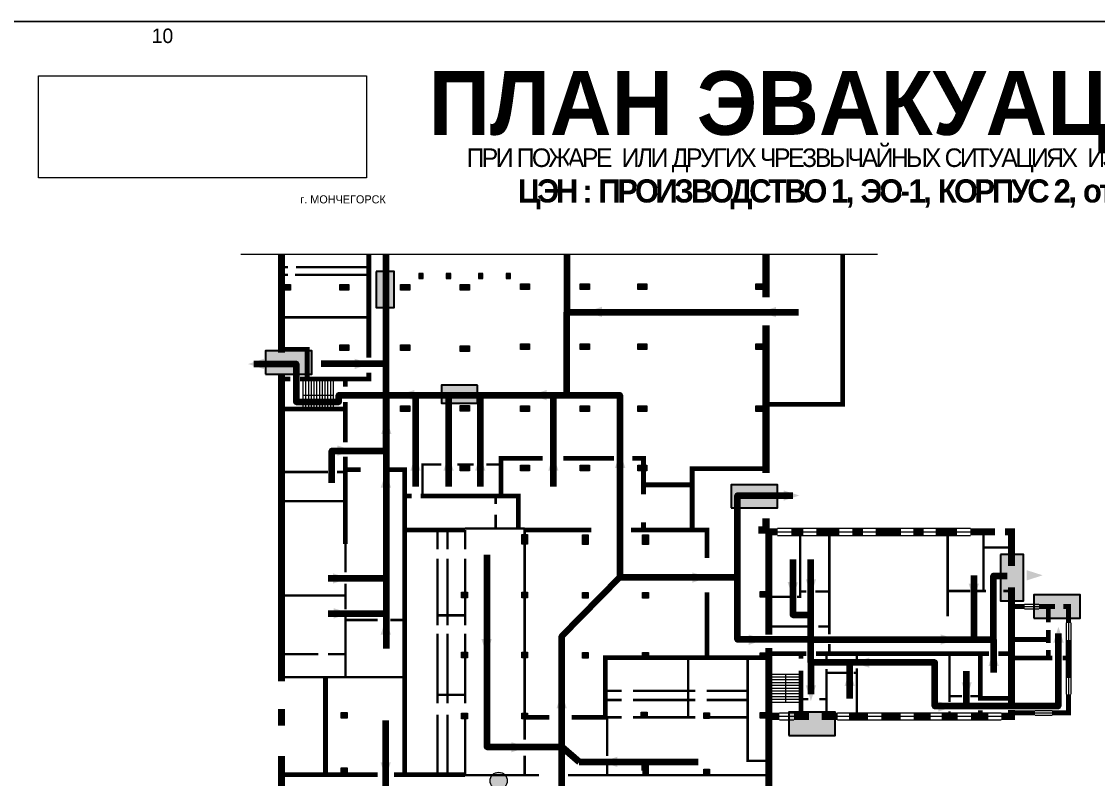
# Model space of a CAD drawing. Header units: millimetres. Extents: x 13810 to 67229, y 12374 to 21950.
# Drawn here: x 38777.9 to 39149.1, y 13892.8 to 14154.1 of the extents above; entities that cross this region are included whole.
import ezdxf

# ---------------------------------------------------------------- set-up
doc = ezdxf.new("R2010")
doc.units = ezdxf.units.MM
doc.layers.add('План_Штампы', color=7, linetype='Continuous')
doc.styles.add('обычный', font='arial.ttf')
picture_1 = doc.add_image_def('image1.jpg', size_in_pixel=(337, 105))

# ---------------------------------------------------------------- blocks, each defined once
blk = doc.blocks.new('A$C32E8229D')
at = {"true_color": 0xffffff}
blk.add_hatch(color=7, dxfattribs=at).paths.add_polyline_path([(0, 0), (0, -8), (16, -8), (16, 0)])
h = blk.add_hatch(color=126)
h.paths.add_polyline_path([(0.2, -0.2), (15.8, -0.2), (15.8, -7.8), (0.2, -7.8)])
h.paths.add_polyline_path([(13.49, -2.05), (12.08, -2.05), (11.37, -2.63, 0.162397), (11.29, -2.84), (11.29, -3.63), (10.35, -3.63), (10.35, -4.05), (11.68, -4.05), (11.68, -3.48), (12.26, -4.28), (11.29, -5.1), (11.29, -6.78), (11.85, -6.78), (11.85, -5.44), (12.8, -4.64), (12.8, -5.94), (14.46, -5.94), (14.46, -5.39), (13.45, -5.39), (13.45, -3.97), (12.46, -2.59), (13.15, -2.59), (13.69, -3.34), (14.18, -3)], flags=16)
h.paths.add_polyline_path([(10.74, -1.82, 1), (11.8, -1.82, 1)], flags=16)
h.paths.add_polyline_path([(9.39, -3.59), (5.99, -3.59), (6.56, -3.03), (5.91, -3.03), (5.1, -3.83), (5.91, -4.64), (6.56, -4.64), (5.99, -4.09), (9.39, -4.09)], flags=16)
h.paths.add_polyline_path([(4.29, -1.08), (1.72, -1.08), (1.72, -6.6), (4.29, -6.6)], flags=16)
at = {"color": 126}
blk.add_lwpolyline([(16, -8), (0, -8), (0, 0), (16, 0)], close=True, dxfattribs=at)
blk = doc.blocks.new('A$C7B8C2D5B')
at = {"lineweight": 0}
h = blk.add_hatch(color=5, dxfattribs=at)
h.dxf.hatch_style = 1
h.paths.add_polyline_path([(1.4, -3.02, 1), (-2.11, -3.02, 1)])
at = {"color": 5, "lineweight": 0}
blk.add_circle((-0.36, -3.02), 1.75, dxfattribs=at)
blk = doc.blocks.new('A$C7B4425F7')
at = {"true_color": 0xffffff}
blk.add_hatch(color=7, dxfattribs=at).paths.add_polyline_path([(0, 0), (-16, 0), (-16, -8), (0, -8)])
h = blk.add_hatch(color=126)
h.paths.add_polyline_path([(-0.2, -0.2), (-15.8, -0.2), (-15.8, -7.8), (-0.2, -7.8)])
h.paths.add_polyline_path([(-11.76, -2.03), (-11.76, -3.66), (-11.17, -3.66, -0.568275), (-11.17, -6.18), (-12.58, -6.18), (-12.58, -2.03)], flags=16)
h.paths.add_polyline_path([(-13.33, -4.12, -0.495768), (-13.59, -6.18), (-15.03, -6.18), (-15.03, -2.03), (-13.59, -2.03, -0.487973)], flags=16)
h.paths.add_polyline_path([(-10.25, -2.03), (-9.48, -2.03), (-9.48, -6.18), (-10.25, -6.18)], flags=16)
h.paths.add_polyline_path([(-13.84, -3.69), (-14.24, -3.69), (-14.24, -3.03), (-13.9, -3.03, -0.692621)], flags=0)
h.paths.add_polyline_path([(-9.15, -2.03), (-8.4, -2.03), (-8.04, -3.07), (-7.68, -2.03), (-6.93, -2.03), (-7.64, -4.1), (-6.93, -6.18), (-7.68, -6.18), (-8.04, -5.14), (-8.4, -6.18), (-9.15, -6.18), (-8.44, -4.1)], flags=16)
h.paths.add_polyline_path([(-11.76, -4.46), (-11.42, -4.46, -0.692621), (-11.36, -5.12), (-11.76, -5.12)], flags=0)
h.paths.add_polyline_path([(-13.9, -5.2), (-14.24, -5.2), (-14.24, -4.55), (-13.84, -4.55, -0.708038)], flags=0)
edge = h.paths.add_edge_path(flags=16)
edge.add_ellipse((-5.51, -4.08), major_axis=(0, 2.05), ratio=0.586184, start_angle=0, end_angle=360)
edge = h.paths.add_edge_path(flags=0)
edge.add_ellipse((-5.51, -4.08), major_axis=(0, 1.14), ratio=0.454828, start_angle=0, end_angle=360)
h.paths.add_polyline_path([(-4.13, -4.96, 0.377264), (-3.48, -4.52, 0.0555), (-3.16, -2.03), (-1.66, -2.03), (-1.66, -4.96), (-0.96, -4.96), (-0.96, -7.01), (-1.75, -7.01), (-1.75, -6.18), (-3.3, -6.18), (-3.3, -7.02), (-4.13, -7.02)], flags=16)
h.paths.add_polyline_path([(-2.73, -2.91), (-2.28, -2.91), (-2.28, -4.96), (-3.05, -4.96, 0.079136)], flags=0)
at = {"color": 126}
blk.add_lwpolyline([(-16, -8), (0, -8), (0, 0), (-16, 0)], close=True, dxfattribs=at)

msp = doc.modelspace()

# ---------------------------------------------------------------- hatches: boundary and pattern name
at = {"lineweight": 0}
h = msp.add_hatch(color=256, dxfattribs=at)
h.dxf.hatch_style = 1
h.paths.add_polyline_path([(38914.94, 14065.36), (38916.48, 14065.36), (38916.48, 14067.02), (38914.94, 14067.02)])
h = msp.add_hatch(color=256, dxfattribs=at)
h.dxf.hatch_style = 1
h.paths.add_polyline_path([(38924.43, 14065.36), (38925.98, 14065.36), (38925.98, 14067.02), (38924.43, 14067.02)])
h = msp.add_hatch(color=256, dxfattribs=at)
h.dxf.hatch_style = 1
h.paths.add_polyline_path([(38935.54, 14065.36), (38937.09, 14065.36), (38937.09, 14067.02), (38935.54, 14067.02)])
h = msp.add_hatch(color=256, dxfattribs=at)
h.dxf.hatch_style = 1
h.paths.add_polyline_path([(38945.04, 14065.36), (38946.59, 14065.36), (38946.59, 14067.02), (38945.04, 14067.02)])
h = msp.add_hatch(color=256, dxfattribs=at)
h.dxf.hatch_style = 1
h.paths.add_polyline_path([(38870.73, 14061.31), (38870.73, 14063.27), (38867.58, 14063.27), (38867.58, 14061.31)])
h = msp.add_hatch(color=256, dxfattribs=at)
h.dxf.hatch_style = 1
h.paths.add_polyline_path([(38890.85, 14061.31), (38890.85, 14063.27), (38887.7, 14063.27), (38887.7, 14061.31)])
h = msp.add_hatch(color=256, dxfattribs=at)
h.dxf.hatch_style = 1
h.paths.add_polyline_path([(38911.81, 14061.31), (38911.81, 14063.27), (38908.66, 14063.27), (38908.66, 14061.31)])
h = msp.add_hatch(color=256, dxfattribs=at)
h.dxf.hatch_style = 1
h.paths.add_polyline_path([(38932.39, 14061.31), (38932.39, 14063.27), (38929.24, 14063.27), (38929.24, 14061.31)])
h = msp.add_hatch(color=256, dxfattribs=at)
h.dxf.hatch_style = 1
h.paths.add_polyline_path([(38953.18, 14061.57), (38953.18, 14063.53), (38950.03, 14063.53), (38950.03, 14061.57)])
h = msp.add_hatch(color=256, dxfattribs=at)
h.dxf.hatch_style = 1
h.paths.add_polyline_path([(38973.78, 14061.57), (38973.78, 14063.53), (38970.62, 14063.53), (38970.62, 14061.57)])
h = msp.add_hatch(color=256, dxfattribs=at)
h.dxf.hatch_style = 1
h.paths.add_polyline_path([(38993.63, 14061.57), (38993.63, 14063.53), (38990.48, 14063.53), (38990.48, 14061.57)])
h = msp.add_hatch(color=256, dxfattribs=at)
h.dxf.hatch_style = 1
h.paths.add_polyline_path([(39034.37, 14061.57), (39034.37, 14063.53), (39031.22, 14063.53), (39031.22, 14061.57)])
h = msp.add_hatch(color=256, dxfattribs=at)
h.dxf.hatch_style = 1
h.paths.add_polyline_path([(38890.85, 14040.44), (38890.85, 14042.41), (38887.7, 14042.41), (38887.7, 14040.44)])
h = msp.add_hatch(color=256, dxfattribs=at)
h.dxf.hatch_style = 1
h.paths.add_polyline_path([(38911.81, 14040.44), (38911.81, 14042.41), (38908.66, 14042.41), (38908.66, 14040.44)])
h = msp.add_hatch(color=256, dxfattribs=at)
h.dxf.hatch_style = 1
h.paths.add_polyline_path([(38932.39, 14040.2), (38932.39, 14042.16), (38929.24, 14042.16), (38929.24, 14040.2)])
h = msp.add_hatch(color=256, dxfattribs=at)
h.dxf.hatch_style = 1
h.paths.add_polyline_path([(38953.18, 14040.86), (38953.18, 14042.83), (38950.03, 14042.83), (38950.03, 14040.86)])
h = msp.add_hatch(color=256, dxfattribs=at)
h.dxf.hatch_style = 1
h.paths.add_polyline_path([(38973.78, 14040.86), (38973.78, 14042.83), (38970.62, 14042.83), (38970.62, 14040.86)])
h = msp.add_hatch(color=256, dxfattribs=at)
h.dxf.hatch_style = 1
h.paths.add_polyline_path([(38993.63, 14040.86), (38993.63, 14042.83), (38990.48, 14042.83), (38990.48, 14040.86)])
h = msp.add_hatch(color=256, dxfattribs=at)
h.dxf.hatch_style = 1
h.paths.add_polyline_path([(39034.37, 14040.86), (39034.37, 14042.83), (39031.22, 14042.83), (39031.22, 14040.86)])
h = msp.add_hatch(color=256, dxfattribs=at)
h.dxf.hatch_style = 1
h.paths.add_polyline_path([(38911.81, 14019.4), (38911.81, 14021.37), (38908.66, 14021.37), (38908.66, 14019.4)])
h = msp.add_hatch(color=256, dxfattribs=at)
h.dxf.hatch_style = 1
h.paths.add_polyline_path([(38932.39, 14019.57), (38932.39, 14021.54), (38929.24, 14021.54), (38929.24, 14019.57)])
h = msp.add_hatch(color=256, dxfattribs=at)
h.dxf.hatch_style = 1
h.paths.add_polyline_path([(38953.18, 14019.4), (38953.18, 14021.37), (38950.03, 14021.37), (38950.03, 14019.4)])
h = msp.add_hatch(color=256, dxfattribs=at)
h.dxf.hatch_style = 1
h.paths.add_polyline_path([(38973.78, 14019.4), (38973.78, 14021.37), (38970.62, 14021.37), (38970.62, 14019.4)])
h = msp.add_hatch(color=256, dxfattribs=at)
h.dxf.hatch_style = 1
h.paths.add_polyline_path([(38993.63, 14019.4), (38993.63, 14021.37), (38990.48, 14021.37), (38990.48, 14019.4)])
h = msp.add_hatch(color=256, dxfattribs=at)
h.dxf.hatch_style = 1
h.paths.add_polyline_path([(39034.37, 14019.4), (39034.37, 14021.37), (39031.22, 14021.37), (39031.22, 14019.4)])
h = msp.add_hatch(color=256, dxfattribs=at)
h.dxf.hatch_style = 1
h.paths.add_polyline_path([(38932.39, 13998.93), (38932.39, 14000.89), (38929.24, 14000.89), (38929.24, 13998.93)])
h = msp.add_hatch(color=256, dxfattribs=at)
h.dxf.hatch_style = 1
h.paths.add_polyline_path([(38953.18, 13998.93), (38953.18, 14000.89), (38950.03, 14000.89), (38950.03, 13998.93)])
h = msp.add_hatch(color=256, dxfattribs=at)
h.dxf.hatch_style = 1
h.paths.add_polyline_path([(38973.78, 13998.93), (38973.78, 14000.89), (38970.62, 14000.89), (38970.62, 13998.93)])
h = msp.add_hatch(color=256, dxfattribs=at)
h.dxf.hatch_style = 1
h.paths.add_polyline_path([(38993.63, 13998.93), (38993.63, 14000.89), (38990.48, 14000.89), (38990.48, 13998.93)])
h = msp.add_hatch(color=256, dxfattribs=at)
h.dxf.hatch_style = 1
h.paths.add_polyline_path([(38952.48, 13976.93), (38950.44, 13976.93), (38950.44, 13973.68), (38952.48, 13973.68)])
h = msp.add_hatch(color=256, dxfattribs=at)
h.dxf.hatch_style = 1
h.paths.add_polyline_path([(38973.42, 13976.84), (38971.38, 13976.84), (38971.38, 13973.58), (38973.42, 13973.58)])
h = msp.add_hatch(color=256, dxfattribs=at)
h.dxf.hatch_style = 1
h.paths.add_polyline_path([(38994.15, 13976.84), (38992.11, 13976.84), (38992.11, 13973.58), (38994.15, 13973.58)])
h = msp.add_hatch(color=256, dxfattribs=at)
h.dxf.hatch_style = 1
h.paths.add_polyline_path([(38931.75, 13957.04), (38929.71, 13957.04), (38929.71, 13955.08), (38931.75, 13955.08)])
h = msp.add_hatch(color=256, dxfattribs=at)
h.dxf.hatch_style = 1
h.paths.add_polyline_path([(38952.48, 13957.04), (38950.44, 13957.04), (38950.44, 13955.08), (38952.48, 13955.08)])
h = msp.add_hatch(color=256, dxfattribs=at)
h.dxf.hatch_style = 1
h.paths.add_polyline_path([(38973.42, 13956.95), (38971.38, 13956.95), (38971.38, 13954.98), (38973.42, 13954.98)])
h = msp.add_hatch(color=256, dxfattribs=at)
h.dxf.hatch_style = 1
h.paths.add_polyline_path([(38994.15, 13956.95), (38992.11, 13956.95), (38992.11, 13954.98), (38994.15, 13954.98)])
h = msp.add_hatch(color=256, dxfattribs=at)
h.dxf.hatch_style = 1
h.paths.add_polyline_path([(39034.76, 13957.28), (39032.71, 13957.28), (39032.71, 13955.31), (39034.76, 13955.31)])
h = msp.add_hatch(color=256, dxfattribs=at)
h.dxf.hatch_style = 1
h.paths.add_polyline_path([(38931.75, 13936.38), (38929.71, 13936.38), (38929.71, 13934.42), (38931.75, 13934.42)])
h = msp.add_hatch(color=256, dxfattribs=at)
h.dxf.hatch_style = 1
h.paths.add_polyline_path([(38952.48, 13936.38), (38950.44, 13936.38), (38950.44, 13934.42), (38952.48, 13934.42)])
h = msp.add_hatch(color=256, dxfattribs=at)
h.dxf.hatch_style = 1
h.paths.add_polyline_path([(38973.42, 13936.29), (38971.38, 13936.29), (38971.38, 13934.32), (38973.42, 13934.32)])
h = msp.add_hatch(color=256, dxfattribs=at)
h.dxf.hatch_style = 1
h.paths.add_polyline_path([(38994.15, 13936.29), (38992.11, 13936.29), (38992.11, 13934.32), (38994.15, 13934.32)])
h = msp.add_hatch(color=256, dxfattribs=at)
h.dxf.hatch_style = 1
h.paths.add_polyline_path([(39034.76, 13936.16), (39032.71, 13936.16), (39032.71, 13934.2), (39034.76, 13934.2)])
h = msp.add_hatch(color=256, dxfattribs=at)
h.dxf.hatch_style = 1
h.paths.add_polyline_path([(38890.22, 13915.54), (38888.17, 13915.54), (38888.17, 13913.58), (38890.22, 13913.58)])
h = msp.add_hatch(color=256, dxfattribs=at)
h.dxf.hatch_style = 1
h.paths.add_polyline_path([(38931.75, 13915.34), (38929.71, 13915.34), (38929.71, 13913.38), (38931.75, 13913.38)])
h = msp.add_hatch(color=256, dxfattribs=at)
h.dxf.hatch_style = 1
h.paths.add_polyline_path([(38952.48, 13915.34), (38950.44, 13915.34), (38950.44, 13913.38), (38952.48, 13913.38)])
h = msp.add_hatch(color=256, dxfattribs=at)
h.dxf.hatch_style = 1
h.paths.add_polyline_path([(38993.75, 13915.61), (38991.7, 13915.61), (38991.7, 13913.64), (38993.75, 13913.64)])
h = msp.add_hatch(color=256, dxfattribs=at)
h.dxf.hatch_style = 1
h.paths.add_polyline_path([(39015.27, 13915.42), (39013.23, 13915.42), (39013.23, 13913.46), (39015.27, 13913.46)])
h = msp.add_hatch(color=256, dxfattribs=at)
h.dxf.hatch_style = 1
h.paths.add_polyline_path([(39034.76, 13915.54), (39032.71, 13915.54), (39032.71, 13913.58), (39034.76, 13913.58)])
h = msp.add_hatch(color=256, dxfattribs=at)
h.dxf.hatch_style = 1
h.paths.add_polyline_path([(38890.22, 13896.42), (38888.17, 13896.42), (38888.17, 13894.45), (38890.22, 13894.45)])
h = msp.add_hatch(color=256, dxfattribs=at)
h.dxf.hatch_style = 1
h.paths.add_polyline_path([(38994.07, 13897.45), (38992.03, 13897.45), (38992.03, 13893.92), (38994.07, 13893.92)])
h = msp.add_hatch(color=256, dxfattribs=at)
h.dxf.hatch_style = 1
h.paths.add_polyline_path([(39015.27, 13896.03), (39013.23, 13896.03), (39013.23, 13894.07), (39015.27, 13894.07)])

# ---------------------------------------------------------------- linework, layer by layer
at = {"color": 126, "lineweight": 0, "true_color": 0x008754}
for points in [[(38762.27, 14549.05), (39362.27, 14549.05), (39362.27, 14154.05), (38762.27, 14154.05)], [(38762.27, 14154.05), (39362.27, 14154.05), (39362.27, 13759.05), (38762.27, 13759.05)], [(38762.27, 14154.05), (39362.27, 14154.05), (39362.27, 13759.05), (38762.27, 13759.05)], [(38762.27, 14154.05), (39362.27, 14154.05), (39362.27, 13759.05), (38762.27, 13759.05)], [(38762.27, 14154.05), (39362.27, 14154.05), (39362.27, 13759.05), (38762.27, 13759.05)]]:
    msp.add_lwpolyline(points, close=True, dxfattribs=at)
at = {"lineweight": 0}
for points in [[(38853.55, 14073.71), (39073.24, 14073.71)], [(38914.94, 14067.02), (38914.94, 14065.36), (38916.48, 14065.36), (38916.48, 14067.02), (38914.94, 14067.02)], [(38924.43, 14067.02), (38924.43, 14065.36), (38925.98, 14065.36), (38925.98, 14067.02), (38924.43, 14067.02)], [(38935.54, 14067.02), (38935.54, 14065.36), (38937.09, 14065.36), (38937.09, 14067.02), (38935.54, 14067.02)], [(38945.04, 14067.02), (38945.04, 14065.36), (38946.59, 14065.36), (38946.59, 14067.02), (38945.04, 14067.02)], [(38867.58, 14061.31), (38867.58, 14063.27), (38870.73, 14063.27), (38870.73, 14061.31), (38867.58, 14061.31)], [(38887.7, 14061.31), (38887.7, 14063.27), (38890.85, 14063.27), (38890.85, 14061.31), (38887.7, 14061.31)], [(38908.66, 14061.31), (38908.66, 14063.27), (38911.81, 14063.27), (38911.81, 14061.31), (38908.66, 14061.31)], [(38929.24, 14061.31), (38929.24, 14063.27), (38932.39, 14063.27), (38932.39, 14061.31), (38929.24, 14061.31)], [(38950.03, 14061.57), (38950.03, 14063.53), (38953.18, 14063.53), (38953.18, 14061.57), (38950.03, 14061.57)], [(38970.62, 14061.57), (38970.62, 14063.53), (38973.78, 14063.53), (38973.78, 14061.57), (38970.62, 14061.57)], [(38990.48, 14061.57), (38990.48, 14063.53), (38993.63, 14063.53), (38993.63, 14061.57), (38990.48, 14061.57)], [(39031.22, 14061.57), (39031.22, 14063.53), (39034.37, 14063.53), (39034.37, 14061.57), (39031.22, 14061.57)], [(38887.7, 14040.44), (38887.7, 14042.41), (38890.85, 14042.41), (38890.85, 14040.44), (38887.7, 14040.44)], [(38908.66, 14040.44), (38908.66, 14042.41), (38911.81, 14042.41), (38911.81, 14040.44), (38908.66, 14040.44)], [(38929.24, 14040.2), (38929.24, 14042.16), (38932.39, 14042.16), (38932.39, 14040.2), (38929.24, 14040.2)], [(38950.03, 14040.86), (38950.03, 14042.83), (38953.18, 14042.83), (38953.18, 14040.86), (38950.03, 14040.86)], [(38970.62, 14040.86), (38970.62, 14042.83), (38973.78, 14042.83), (38973.78, 14040.86), (38970.62, 14040.86)], [(38990.48, 14040.86), (38990.48, 14042.83), (38993.63, 14042.83), (38993.63, 14040.86), (38990.48, 14040.86)], [(39031.22, 14040.86), (39031.22, 14042.83), (39034.37, 14042.83), (39034.37, 14040.86), (39031.22, 14040.86)], [(38874.95, 14030.64), (38874.95, 14019.99)], [(38875.9, 14030.64), (38875.9, 14019.99)], [(38875.9, 14030.64), (38875.9, 14019.99)], [(38876.85, 14030.64), (38876.85, 14019.99)], [(38876.85, 14030.64), (38876.85, 14019.99)], [(38877.8, 14030.64), (38877.8, 14019.99)], [(38877.8, 14030.64), (38877.8, 14019.99)], [(38878.74, 14030.64), (38878.74, 14019.99)], [(38878.74, 14030.64), (38878.74, 14019.99)], [(38879.69, 14030.64), (38879.69, 14019.99)], [(38879.69, 14030.64), (38879.69, 14019.99)], [(38880.64, 14030.64), (38880.64, 14019.99)], [(38880.64, 14030.64), (38880.64, 14019.99)], [(38881.59, 14030.64), (38881.59, 14019.99)], [(38881.59, 14030.64), (38881.59, 14019.99)], [(38882.54, 14030.64), (38882.54, 14019.99)], [(38882.54, 14030.64), (38882.54, 14019.99)], [(38883.49, 14030.64), (38883.49, 14019.99)], [(38883.49, 14030.64), (38883.49, 14019.99)], [(38884.44, 14030.64), (38884.44, 14019.99)], [(38884.44, 14030.64), (38884.44, 14019.99)], [(38885.39, 14030.64), (38885.39, 14019.99)], [(38874.95, 14025.13), (38885.39, 14025.13)], [(38908.66, 14019.4), (38908.66, 14021.37), (38911.81, 14021.37), (38911.81, 14019.4), (38908.66, 14019.4)], [(38929.24, 14019.57), (38929.24, 14021.54), (38932.39, 14021.54), (38932.39, 14019.57), (38929.24, 14019.57)], [(38950.03, 14019.4), (38950.03, 14021.37), (38953.18, 14021.37), (38953.18, 14019.4), (38950.03, 14019.4)], [(38970.62, 14019.4), (38970.62, 14021.37), (38973.78, 14021.37), (38973.78, 14019.4), (38970.62, 14019.4)], [(38990.48, 14019.4), (38990.48, 14021.37), (38993.63, 14021.37), (38993.63, 14019.4), (38990.48, 14019.4)], [(39031.22, 14019.4), (39031.22, 14021.37), (39034.37, 14021.37), (39034.37, 14019.4), (39031.22, 14019.4)], [(38929.24, 13998.93), (38929.24, 14000.89), (38932.39, 14000.89), (38932.39, 13998.93), (38929.24, 13998.93)], [(38950.03, 13998.93), (38950.03, 14000.89), (38953.18, 14000.89), (38953.18, 13998.93), (38950.03, 13998.93)], [(38970.62, 13998.93), (38970.62, 14000.89), (38973.78, 14000.89), (38973.78, 13998.93), (38970.62, 13998.93)], [(38990.48, 13998.93), (38990.48, 14000.89), (38993.63, 14000.89), (38993.63, 13998.93), (38990.48, 13998.93)], [(38950.44, 13973.68), (38950.44, 13976.93), (38952.48, 13976.93), (38952.48, 13973.68), (38950.44, 13973.68)], [(38971.38, 13973.58), (38971.38, 13976.84), (38973.42, 13976.84), (38973.42, 13973.58), (38971.38, 13973.58)], [(38992.11, 13973.58), (38992.11, 13976.84), (38994.15, 13976.84), (38994.15, 13973.58), (38992.11, 13973.58)], [(39038.74, 13979.16), (39105.24, 13979.16)], [(39038.74, 13977.91), (39105.24, 13977.91)], [(39038.74, 13977.91), (39105.24, 13977.91)], [(39038.74, 13976.67), (39105.24, 13976.67)], [(38929.71, 13955.08), (38929.71, 13957.04), (38931.75, 13957.04), (38931.75, 13955.08), (38929.71, 13955.08)], [(38950.44, 13955.08), (38950.44, 13957.04), (38952.48, 13957.04), (38952.48, 13955.08), (38950.44, 13955.08)], [(38971.38, 13954.98), (38971.38, 13956.95), (38973.42, 13956.95), (38973.42, 13954.98), (38971.38, 13954.98)], [(38992.11, 13954.98), (38992.11, 13956.95), (38994.15, 13956.95), (38994.15, 13954.98), (38992.11, 13954.98)], [(39032.71, 13955.31), (39032.71, 13957.28), (39034.76, 13957.28), (39034.76, 13955.31), (39032.71, 13955.31)], [(39123.96, 13952.97), (39128.87, 13952.97)], [(39123.96, 13952.14), (39128.87, 13952.14)], [(39123.96, 13951.31), (39128.87, 13951.31)], [(39138.28, 13946.48), (39138.28, 13921.81)], [(39139.11, 13946.48), (39139.11, 13921.81)], [(39139.94, 13946.48), (39139.94, 13921.81)], [(38929.71, 13934.42), (38929.71, 13936.38), (38931.75, 13936.38), (38931.75, 13934.42), (38929.71, 13934.42)], [(38950.44, 13934.42), (38950.44, 13936.38), (38952.48, 13936.38), (38952.48, 13934.42), (38950.44, 13934.42)], [(38971.38, 13934.32), (38971.38, 13936.29), (38973.42, 13936.29), (38973.42, 13934.32), (38971.38, 13934.32)], [(38992.11, 13934.32), (38992.11, 13936.29), (38994.15, 13936.29), (38994.15, 13934.32), (38992.11, 13934.32)], [(39032.71, 13934.2), (39032.71, 13936.16), (39034.76, 13936.16), (39034.76, 13934.2), (39032.71, 13934.2)], [(39035.69, 13928.82), (39046.82, 13928.82)], [(39041.46, 13928.82), (39041.46, 13919.15)], [(39035.69, 13927.85), (39046.82, 13927.85)], [(39035.69, 13927.85), (39046.82, 13927.85)], [(39035.69, 13926.88), (39046.82, 13926.88)], [(39035.69, 13926.88), (39046.82, 13926.88)], [(39035.69, 13925.92), (39046.82, 13925.92)], [(39035.69, 13925.92), (39046.82, 13925.92)], [(39035.69, 13924.95), (39046.82, 13924.95)], [(39035.69, 13924.95), (39046.82, 13924.95)], [(39035.69, 13923.99), (39046.82, 13923.99)], [(39035.69, 13923.99), (39046.82, 13923.99)], [(39035.69, 13923.02), (39046.82, 13923.02)], [(39035.69, 13923.02), (39046.82, 13923.02)], [(39035.69, 13922.05), (39046.82, 13922.05)], [(39035.69, 13922.05), (39046.82, 13922.05)], [(39035.69, 13921.09), (39046.82, 13921.09)], [(39035.69, 13921.09), (39046.82, 13921.09)], [(39035.69, 13920.12), (39046.82, 13920.12)], [(39035.69, 13920.12), (39046.82, 13920.12)], [(39035.69, 13919.15), (39046.82, 13919.15)], [(38888.17, 13913.58), (38888.17, 13915.54), (38890.22, 13915.54), (38890.22, 13913.58), (38888.17, 13913.58)], [(38929.71, 13913.38), (38929.71, 13915.34), (38931.75, 13915.34), (38931.75, 13913.38), (38929.71, 13913.38)], [(38950.44, 13913.38), (38950.44, 13915.34), (38952.48, 13915.34), (38952.48, 13913.38), (38950.44, 13913.38)], [(38991.7, 13913.64), (38991.7, 13915.61), (38993.75, 13915.61), (38993.75, 13913.64), (38991.7, 13913.64)], [(39013.23, 13913.46), (39013.23, 13915.42), (39015.27, 13915.42), (39015.27, 13913.46), (39013.23, 13913.46)], [(39032.71, 13913.58), (39032.71, 13915.54), (39034.76, 13915.54), (39034.76, 13913.58), (39032.71, 13913.58)], [(39039.35, 13915.47), (39044.36, 13915.47)], [(39039.35, 13914.22), (39044.36, 13914.22)], [(39039.35, 13914.22), (39044.36, 13914.22)], [(39059.41, 13915.47), (39115.91, 13915.47)], [(39059.41, 13914.22), (39115.91, 13914.22)], [(39059.41, 13914.22), (39115.91, 13914.22)], [(39127.59, 13916.23), (39133.46, 13916.23)], [(39127.59, 13915.4), (39133.46, 13915.4)], [(39127.59, 13914.57), (39133.46, 13914.57)], [(39039.35, 13912.98), (39044.36, 13912.98)], [(39059.41, 13912.98), (39115.91, 13912.98)], [(38888.17, 13894.45), (38888.17, 13896.42), (38890.22, 13896.42), (38890.22, 13894.45), (38888.17, 13894.45)], [(38992.03, 13895.48), (38992.03, 13897.45), (38994.07, 13897.45), (38994.07, 13893.92), (38992.03, 13893.92)], [(39013.23, 13894.07), (39013.23, 13896.03), (39015.27, 13896.03), (39015.27, 13894.07), (39013.23, 13894.07)]]:
    msp.add_lwpolyline(points, dxfattribs=at)
for points, const_width in [([(38867.58, 14073.71), (38867.58, 14039.71)], 2.49), ([(38897.72, 14073.71), (38897.72, 14038.03)], 1.66), ([(39034.74, 14073.71), (39034.74, 14058.81)], 2.49), ([(39061.19, 14073.77), (39061.19, 14021.89), (39034.74, 14021.89)], 1.66), ([(38867.58, 14069.22), (38869.78, 14069.22)], 0.831), ([(38872.6, 14069.22), (38897.72, 14069.22)], 0.831), ([(38869.78, 14066.58), (38867.58, 14066.58)], 0.831), ([(38897.72, 14066.58), (38872.22, 14066.58)], 0.831), ([(38897.72, 14051.95), (38867.58, 14051.95)], 0.831), ([(39034.74, 14049.23), (39034.74, 13998.26)], 2.49), ([(38867.58, 14040.92), (38876.44, 14040.92), (38876.44, 14030.64)], 1.66), ([(38867.58, 14032.18), (38867.58, 13926.26)], 2.49), ([(38897.72, 14032.89), (38897.72, 14030.64), (38873.95, 14030.64)], 1.66), ([(38870.6, 14030.64), (38867.58, 14030.64)], 1.66), ([(38889.61, 14028), (38889.61, 14030.64)], 1.66), ([(38889.61, 14020.28), (38867.58, 14020.28)], 1.66), ([(38889.61, 14022.73), (38889.61, 14008.79)], 1.66), ([(38889.61, 14003.82), (38889.61, 13973.66)], 1.66), ([(38957.7, 14003.24), (38943.29, 14003.24), (38943.29, 13990.27)], 1.66), ([(38982.27, 14003.24), (38964.86, 14003.24)], 1.66), ([(38992.47, 13990.79), (38992.47, 14003.24), (38988.63, 14003.24)], 1.66), ([(38883.58, 13998.56), (38867.58, 13998.56)], 0.831), ([(38889.61, 13998.56), (38886.72, 13998.56)], 0.831), ([(38889.61, 13999.39), (38894.88, 13999.39)], 1.66), ([(38904.59, 13999.39), (38910.04, 13999.39), (38910.04, 13894.11)], 1.66), ([(38922.71, 14001.11), (38916.25, 14001.11), (38916.25, 13990.27)], 0.831), ([(38933.85, 14001.11), (38928.22, 14001.11)], 0.831), ([(38943.29, 14001.11), (38938.22, 14001.11)], 0.831), ([(39034.74, 13999.68), (39009.24, 13999.68), (39009.24, 13978.51)], 1.66), ([(39009.24, 13994.11), (38992.47, 13994.11)], 1.66), ([(38889.61, 13988.53), (38867.58, 13988.53)], 0.831), ([(38912.5, 13990.27), (38910.04, 13990.27)], 1.66), ([(38949.26, 13979.04), (38949.26, 13990.27), (38915.63, 13990.27)], 1.66), ([(38941.45, 13990.27), (38941.45, 13987.56)], 0.831), ([(38941.45, 13983.81), (38941.45, 13979.04)], 0.831), ([(38992.47, 13981.14), (38992.47, 13978.51)], 1.66), ([(39034.74, 13982.52), (39034.74, 13978.51), (39032.11, 13978.51)], 2.49), ([(38930.9, 13978.51), (38910.04, 13978.51)], 1.66), ([(38921.37, 13978.51), (38921.37, 13971.84)], 0.831), ([(38924.81, 13978.51), (38924.81, 13971.84)], 0.831), ([(38951.46, 13979.04), (38930.9, 13979.04)], 0.831), ([(38930.9, 13978.51), (38930.9, 13971.84)], 0.831), ([(38974.5, 13978.51), (38951.04, 13978.51)], 1.66), ([(38951.46, 13978.51), (38951.46, 13906.19)], 0.831), ([(39014.38, 13968.9), (39014.38, 13978.51), (38988.15, 13978.51)], 1.66), ([(39035.69, 13942.4), (39035.69, 13977.91), (39038.74, 13977.91)], 2.49), ([(39043.42, 13977.91), (39047.56, 13977.91)], 2.49), ([(39045.48, 13955.48), (39046.48, 13955.48), (39046.48, 13977.91)], 0.831), ([(39052.05, 13977.91), (39060.05, 13977.91)], 2.49), ([(39056.57, 13942.57), (39056.57, 13977.91)], 0.831), ([(39064.53, 13977.91), (39068.16, 13977.91)], 2.49), ([(39072.54, 13977.91), (39081.29, 13977.91)], 2.49), ([(39085.61, 13977.91), (39089.13, 13977.91)], 2.49), ([(39093.29, 13977.91), (39100.65, 13977.91)], 2.49), ([(39097.4, 13948.73), (39097.4, 13977.91)], 0.831), ([(39105.24, 13977.91), (39113.78, 13977.91)], 2.49), ([(39109.76, 13957.49), (39109.76, 13977.91)], 0.831), ([(39117.19, 13977.91), (39119.44, 13977.91), (39119.44, 13966.13)], 2.49), ([(38889.61, 13973.66), (38889.61, 13963.9)], 0.831), ([(39109.76, 13972.53), (39119.44, 13972.53)], 0.831), ([(38921.37, 13968.61), (38921.37, 13945.64)], 0.831), ([(38924.81, 13968.61), (38924.81, 13945.64)], 0.831), ([(38930.9, 13968.61), (38930.9, 13945.64)], 0.831), ([(38889.61, 13960.04), (38889.61, 13951.17)], 0.831), ([(39014.38, 13957.03), (39014.38, 13934.47)], 1.66), ([(39097.4, 13957.49), (39105.22, 13957.49)], 0.831), ([(39107.69, 13957.49), (39110.63, 13957.49)], 0.831), ([(39116.64, 13957.49), (39119.44, 13957.49)], 0.831), ([(39119.44, 13958.76), (39119.44, 13918.6)], 2.49), ([(38889.61, 13955.93), (38867.58, 13955.93)], 0.831), ([(39035.69, 13955.48), (39042.87, 13955.48)], 0.831), ([(39046.48, 13957.35), (39048.68, 13957.35)], 0.831), ([(39051.76, 13957.35), (39056.57, 13957.35)], 0.831), ([(39119.44, 13952.14), (39123.96, 13952.14)], 1.66), ([(39128.87, 13952.14), (39134.42, 13952.14)], 1.66), ([(39132.15, 13946.69), (39132.15, 13952.14)], 1.66), ([(39137.3, 13952.14), (39139.11, 13952.14), (39139.11, 13946.48)], 1.66), ([(38889.61, 13948.65), (38889.61, 13927.76)], 0.831), ([(38900.78, 13947.48), (38889.61, 13947.48)], 0.831), ([(38910.04, 13947.48), (38905.1, 13947.48)], 0.831), ([(38930.9, 13949.09), (38921.37, 13949.09)], 0.831), ([(38921.37, 13942.72), (38921.37, 13918.72)], 0.831), ([(38924.81, 13942.72), (38924.81, 13918.72)], 0.831), ([(38930.9, 13942.72), (38930.9, 13918.72)], 0.831), ([(39049.42, 13945.18), (39035.69, 13945.18)], 0.831), ([(39056.57, 13945.18), (39052.76, 13945.18)], 0.831), ([(39132.15, 13939.54), (39132.15, 13944.02)], 1.66), ([(39056.57, 13935.82), (39056.57, 13939.23)], 0.831), ([(39119.44, 13940.74), (39132.15, 13940.74)], 1.66), ([(39139.11, 13940.6), (39139.11, 13927.47)], 1.66), ([(38880.24, 13935.67), (38867.58, 13935.67)], 0.831), ([(38889.61, 13935.67), (38883.64, 13935.67)], 0.831), ([(39035.69, 13937.76), (39035.69, 13777.23)], 2.49), ([(39048.69, 13935.82), (39035.69, 13935.82)], 1.66), ([(39046.82, 13935.82), (39046.82, 13934.14)], 1.66), ([(39111.71, 13935.82), (39052.03, 13935.82)], 1.66), ([(39055.57, 13935.82), (39055.57, 13933.67)], 0.831), ([(39066.08, 13933.47), (39066.08, 13935.82)], 0.831), ([(39098.07, 13935.82), (39098.07, 13919.17)], 0.831), ([(39108.7, 13919.64), (39108.7, 13935.82)], 1.66), ([(39114.9, 13935.82), (39119.44, 13935.82)], 1.66), ([(39132.15, 13937.07), (39132.15, 13934.33)], 1.66), ([(38967.72, 13913.86), (38979.27, 13913.86), (38979.27, 13934.47), (39035.69, 13934.47)], 1.66), ([(39007.86, 13913.86), (39007.86, 13934.47)], 0.831), ([(39028.4, 13934.47), (39028.4, 13898.88), (39035.69, 13898.88)], 0.831), ([(39133.49, 13934.33), (39119.44, 13934.33)], 1.66), ([(39139.11, 13934.33), (39137.03, 13934.33)], 1.66), ([(38867.58, 13927.76), (38910.04, 13927.76)], 0.831), ([(38882.77, 13927.76), (38882.77, 13894.11)], 1.66), ([(39046.82, 13930), (39046.82, 13914.22)], 1.66), ([(39055.57, 13930.53), (39055.57, 13914.22)], 0.831), ([(39055.57, 13929.19), (39062.52, 13929.19)], 0.831), ([(39065.01, 13929.19), (39066.08, 13929.19)], 0.831), ([(39066.08, 13930.73), (39066.08, 13914.22)], 0.831), ([(38921.37, 13921.64), (38930.9, 13921.64)], 0.831), ([(38979.27, 13923.04), (38984.97, 13923.04)], 0.831), ([(38988.79, 13923.04), (39010.38, 13923.04)], 0.831), ([(39014.21, 13923.04), (39028.4, 13923.04)], 0.831), ([(39098.07, 13921.18), (39102.34, 13921.18)], 0.831), ([(39105.28, 13921.18), (39108.7, 13921.18)], 0.831), ([(39119.44, 13920.44), (39108.7, 13920.44)], 1.66), ([(39139.11, 13921.81), (39139.11, 13915.4), (39133.46, 13915.4)], 1.66), ([(38867.58, 13916.73), (38867.58, 13910.97)], 2.49), ([(38984.97, 13919.86), (38979.27, 13919.86)], 0.831), ([(39010.38, 13919.86), (38988.79, 13919.86)], 0.831), ([(39028.4, 13919.86), (39014.21, 13919.86)], 0.831), ([(39049.36, 13920.17), (39046.82, 13920.17)], 0.831), ([(39055.57, 13920.17), (39053.17, 13920.17)], 0.831), ([(39108.7, 13916.29), (39108.7, 13914.22)], 1.66), ([(39119.44, 13916.36), (39119.44, 13914.22), (39115.91, 13914.22)], 2.49), ([(38921.37, 13914.75), (38921.37, 13894.11)], 0.831), ([(38924.81, 13914.75), (38924.81, 13894.11)], 0.831), ([(38930.9, 13914.75), (38930.9, 13894.11)], 0.831), ([(38951.46, 13913.86), (38959.94, 13913.86)], 1.66), ([(38979.93, 13913.86), (38979.93, 13900.54)], 0.831), ([(38979.93, 13913.86), (38984.97, 13913.86)], 0.831), ([(38988.79, 13913.86), (39010.38, 13913.86)], 0.831), ([(39014.21, 13913.86), (39028.4, 13913.86)], 0.831), ([(39035.69, 13914.22), (39039.35, 13914.22)], 2.49), ([(39044.36, 13914.22), (39049.59, 13914.22)], 2.49), ([(39053.97, 13914.22), (39059.41, 13914.22)], 2.49), ([(39063.36, 13914.22), (39069.87, 13914.22)], 2.49), ([(39074.51, 13914.22), (39081.23, 13914.22)], 2.49), ([(39085.71, 13914.22), (39091.58, 13914.22)], 2.49), ([(39095.32, 13914.22), (39100.87, 13914.22)], 2.49), ([(39098.07, 13915.9), (39098.07, 13914.22)], 0.831), ([(39105.46, 13914.22), (39111.43, 13914.22)], 2.49), ([(39127.59, 13915.4), (39119.44, 13915.4)], 1.66), ([(38867.58, 13900.49), (38867.58, 13777.23)], 2.49), ([(38951.46, 13900.66), (38951.46, 13893.92), (38930.9, 13893.92)], 0.831), ([(38900.72, 13894.11), (38867.58, 13894.11)], 1.66), ([(38906.42, 13894.11), (38930.9, 13894.11)], 1.66), ([(38979.93, 13897.35), (38979.93, 13893.92)], 0.831), ([(38951.46, 13893.92), (38956.41, 13893.92)], 0.831), ([(38966.43, 13893.92), (39035.69, 13893.92)], 0.831)]:
    msp.add_lwpolyline(points, dxfattribs=dict(at, const_width=const_width))
at = {"color": 126, "lineweight": 100, "true_color": 0x008754}
for points in [[(38903.63, 14025.1), (38903.63, 14073.71)], [(38965.98, 14073.71), (38965.98, 14053.67), (39008.63, 14053.67)], [(38858.06, 14035.88), (38872.68, 14035.88), (38872.68, 14022.82), (38887.38, 14022.82), (38887.38, 14025.1), (38965.98, 14025.1), (38965.98, 14053.67)], [(39008.63, 14053.67), (39045.95, 14053.67)], [(38903.63, 14035.85), (38881.24, 14035.85)], [(38884.91, 13994.8), (38884.91, 14005.88), (38903.63, 14005.88), (38903.63, 14025.1), (38903.63, 13937.61)], [(38913.78, 14025.1), (38913.78, 13993.6)], [(38925.19, 14025.1), (38925.19, 13993.6)], [(38936.12, 14025.1), (38936.12, 13993.6)], [(38961.34, 14025.1), (38961.34, 13993.6)], [(38965.98, 14025.1), (38984.34, 14025.1), (38984.34, 14005.88)], [(38984.34, 14005.88), (38984.34, 14005.88), (38984.34, 13962.21), (39024.9, 13962.21), (39024.9, 13990.44), (39044.04, 13990.44)], [(38938.39, 13969.98), (38938.39, 13903.68), (38964.24, 13903.68), (38964.24, 13941.87), (38984.34, 13962.21)], [(39043.93, 13968.3), (39043.93, 13949.29), (39050.22, 13949.29)], [(39050.22, 13932.75), (39050.22, 13968.3)], [(38903.63, 13961.83), (38883.62, 13961.83)], [(39050.22, 13940.75), (39024.9, 13940.75), (39024.9, 13962.21)], [(39050.22, 13940.75), (39113.27, 13940.75), (39113.27, 13962.76), (39117.96, 13962.76)], [(39106.45, 13962.85), (39106.45, 13940.75)], [(38883.62, 13949.76), (38903.63, 13949.76), (38903.63, 13949.76)], [(39135.48, 13942.82), (39135.48, 13917.67), (39093, 13917.67), (39093, 13932.75), (39050.22, 13932.75), (39050.22, 13921.87)], [(39113.27, 13940.75), (39113.27, 13929.4)], [(39063.56, 13932.75), (39063.56, 13920.37)], [(39103.93, 13917.67), (39103.93, 13929.85)], [(38889.82, 13777.23), (38889.82, 13888.94), (38903.54, 13888.94), (38903.54, 13912.78)], [(38903.54, 13888.94), (38964.24, 13888.94), (38964.24, 13903.68)], [(38964.24, 13903.68), (38970.3, 13898.49)], [(38970.3, 13898.49), (39011.38, 13898.49)]]:
    msp.add_lwpolyline(points, dxfattribs=at)
at = {"layer": 'План_Штампы', "color": 126, "true_color": 0x008754}
for points in [[(38978.11, 14055.6), (38978.11, 14052.04), (38972.64, 14053.8)], [(39038.18, 14055.53), (39038.17, 14051.97), (39032.71, 14053.73)], [(38861.48, 14037.64), (38861.48, 14034.08), (38856.01, 14035.83)], [(38892.85, 14034.1), (38892.85, 14037.66), (38898.32, 14035.9)], [(38913.37, 14026.87), (38913.36, 14023.31), (38907.9, 14025.07)], [(38959.09, 14026.87), (38959.09, 14023.31), (38953.62, 14025.07)], [(38905.52, 14011.67), (38901.96, 14011.67), (38903.72, 14017.14)], [(38886.89, 14004.14), (38886.89, 14007.7), (38892.36, 14005.94)], [(38915.59, 13998.98), (38912.03, 13998.98), (38913.78, 14004.44)], [(38926.99, 13998.98), (38923.43, 13998.98), (38925.19, 14004.44)], [(38937.92, 13998.98), (38934.36, 13998.98), (38936.12, 14004.44)], [(38963.15, 13998.98), (38959.59, 13998.98), (38961.34, 14004.44)], [(38986.19, 13999.97), (38982.63, 13999.97), (38984.39, 14005.44)], [(38905.38, 13993.16), (38901.82, 13993.17), (38903.58, 13998.63)], [(39040.8, 13988.64), (39040.81, 13992.19), (39046.27, 13990.44)], [(38885.36, 13960.03), (38885.36, 13963.59), (38890.83, 13961.83)], [(39009.31, 13960.34), (39009.32, 13963.9), (39014.78, 13962.15)], [(39048.46, 13961.54), (39052.02, 13961.54), (39050.27, 13956.07)], [(39124.69, 13961.1), (39124.69, 13964.66), (39130.16, 13962.91)], [(39042.22, 13960.53), (39045.78, 13960.52), (39044.02, 13955.06)], [(39104.64, 13960.01), (39108.2, 13960.01), (39106.44, 13954.54)], [(38885.62, 13947.98), (38885.62, 13951.54), (38891.09, 13949.79)], [(38905.34, 13942.41), (38901.78, 13942.42), (38903.53, 13947.88)], [(39137.43, 13939.67), (39133.87, 13939.67), (39135.62, 13945.13)], [(38936.55, 13940.9), (38940.11, 13940.9), (38938.36, 13935.43)], [(39028.79, 13938.88), (39028.79, 13942.44), (39034.26, 13940.69)], [(39095.01, 13938.95), (39095.01, 13942.51), (39100.48, 13940.75)], [(39115.06, 13931.63), (39111.5, 13931.64), (39113.26, 13937.1)], [(39070.43, 13934.53), (39070.42, 13930.98), (39064.96, 13932.73)], [(39065.38, 13924.69), (39061.82, 13924.7), (39063.58, 13930.16)], [(39048.43, 13924.93), (39051.99, 13924.93), (39050.23, 13919.46)], [(39102.17, 13925.99), (39105.73, 13925.99), (39103.97, 13920.52)], [(38966.02, 13916.98), (38962.46, 13916.98), (38964.22, 13922.45)], [(39094.19, 13915.86), (39094.19, 13919.42), (39099.66, 13917.66)], [(38946.85, 13901.76), (38946.85, 13905.32), (38952.32, 13903.56)], [(38983.45, 13900.28), (38983.44, 13896.73), (38977.98, 13898.48)], [(38901.72, 13898.38), (38905.28, 13898.38), (38903.53, 13892.91)]]:
    msp.add_solid(points, dxfattribs=at)

# ---------------------------------------------------------------- block references
at = {"xscale": 1.6931612891078, "yscale": 1.6931612891078, "zscale": 1.6931612891078, "rotation": 270}
msp.add_blockref('A$C7B8C2D5B', (38947.63, 13891.36), dxfattribs=at)
at = {"layer": 'План_Штампы', "color": 126, "true_color": 0x008754, "xscale": -0.7776000000000002, "yscale": 0.7776000000000002, "zscale": 0.7776000000000002}
for p, rotation in [((38906.49, 14055.31), 270), ((38922.75, 14022.36), 180)]:
    msp.add_blockref('A$C32E8229D', p, dxfattribs=dict(at, rotation=rotation))
at = {"layer": 'План_Штампы'}
for p in [(38878.08, 14040.35), (39038.7, 13994.18), (39143.15, 13956.12), (39058.63, 13915.61)]:
    msp.add_blockref('A$C7B4425F7', p, dxfattribs=at)
at = {"layer": 'План_Штампы', "rotation": 270}
msp.add_blockref('A$C7B4425F7', (39123.59, 13954.07), dxfattribs=at)

# ---------------------------------------------------------------- texts
at = {"lineweight": 0, "style": 'обычный'}
for s, insert, char_height, width, attachment_point in [('{\\fProxima Nova Rg|b0|i0|c204|p2;10\\H1.1967x; }', (38826.5, 14149.08), 5, 126.6484, 5), ('{\\fProxima Nova Rg|b1|i0|c204|p2;ПЛАН ЭВАКУАЦИИ}', (38918.38, 14136.92), 22, 493.8901, 1), ('\\pi-8.4,l8.4,t8.4;{\\fProxima Nova Rg|b0|i0|c204|p2;г. МОНЧЕГОРСК\\H1.1997x; }', (38888.8, 14092.65), 2.8, 126.6484, 5)]:
    msp.add_mtext(s, dxfattribs=dict(at, insert=insert, char_height=char_height, width=width, attachment_point=attachment_point))
at = {"color": 0, "lineweight": 0, "insert": (39068.88, 14110.42), "char_height": 8, "width": 449.2158, "attachment_point": 5, "style": 'обычный'}
msp.add_mtext('{\\fArial Black|b1|i0|c204|p34;\\H2x;\\T0.85;  \\fArial Narrow|b0|i0|c204|p34;\\H0.8x;\\W0.9;\\P\\fProxima Nova Rg|b0|i0|c204|p2;\\H0.5x;\\W1;\\C256;ПРИ ПОЖАРЕ  ИЛИ ДРУГИХ ЧРЕЗВЫЧАЙНЫХ СИТУАЦИЯХ  ИЗ ПОМЕЩЕНИЙ \\fProxima Nova Rg|b1|i0|c204|p2;\\H1.25x;\\PЦЭН : ПРОИЗВОДСТВО 1, ЭО-1, КОРПУС 2, отм. 00,00}', dxfattribs=at)

# ---------------------------------------------------------------- pictures from other files: only their frames are drawn
at = {"color": 7, "lineweight": 0, "true_color": 0xf5f5ff}
image = msp.add_image(picture_1, insert=(38783.75, 14100.11), size_in_units=(113.11, 35.24), dxfattribs=at)
image.dxf.flags = 7

doc.saveas('drawing.dxf')
